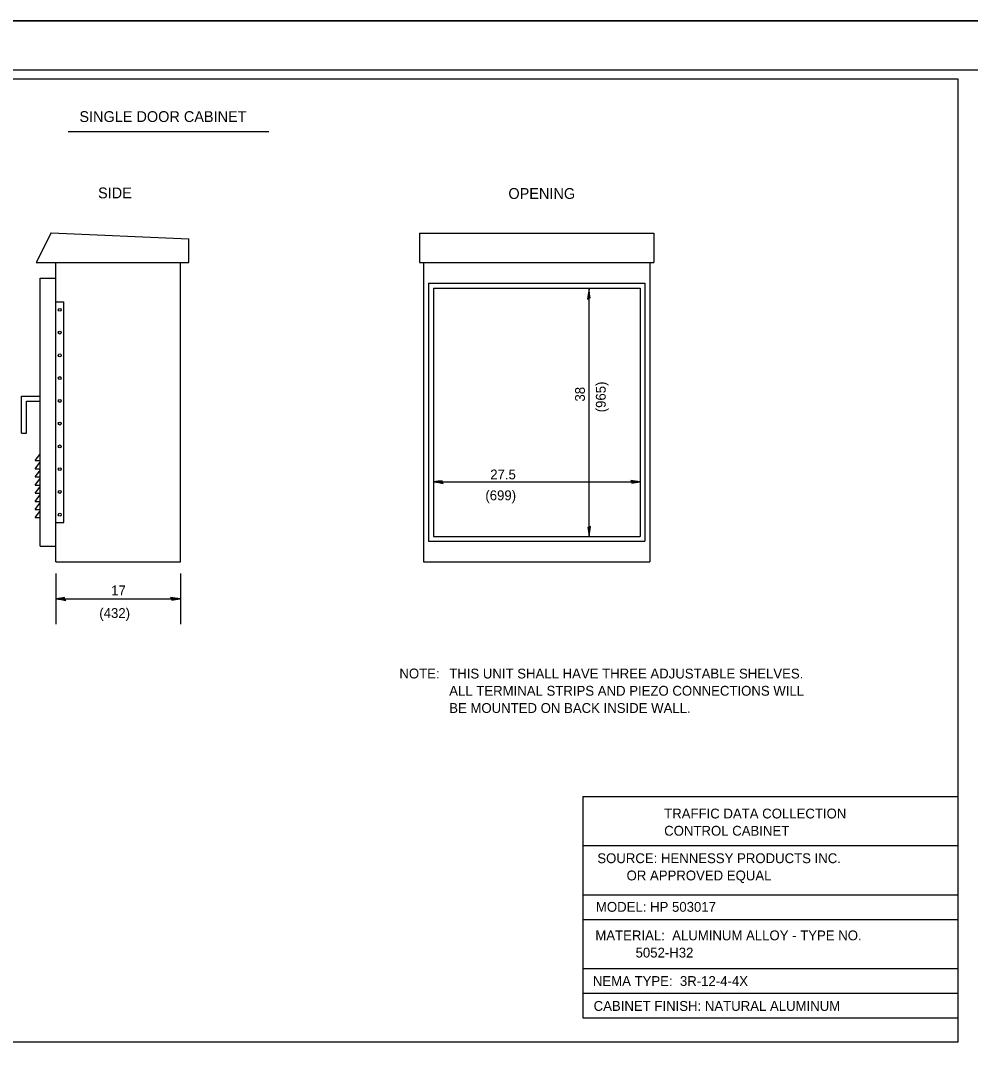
# Model space of a CAD drawing. Extents: x 17216 to 18874, y 6612 to 8544.
# Drawn here: x 18356 to 18548.9, y 8334.4 to 8544.4 of the extents above; entities that cross this region are included whole.
import ezdxf

# ---------------------------------------------------------------- set-up
doc = ezdxf.new("R2010")
doc.units = 0
for name, color, linetype in [('Design_EX_Roadway Dimensions', 7, 'Continuous'), ('Design_EX_Roadway Notes', 7, 'Continuous'), ('Level 48', 7, 'Continuous'), ('Sheets_50 Reference Boundary', 7, 'Continuous'), ('Sheets_General Details', 7, 'Continuous'), ('Sheets_Printer Plotting Border', 7, 'Continuous'), ('Signals_PR_Foundations', 7, 'Continuous')]:
    doc.layers.add(name, color=color, linetype=linetype)

msp = doc.modelspace()

# ---------------------------------------------------------------- linework, layer by layer
at = {"layer": 'Design_EX_Roadway Dimensions'}
for p, q in [((18471.41, 8439.61), (18471.41, 8489.81)), ((18439.8, 8450.66), (18481.87, 8450.66)), ((18363.11, 8432.03), (18363.11, 8421.77)), ((18388.41, 8432.03), (18388.41, 8421.77)), ((18363.11, 8426.9), (18388.41, 8426.9))]:
    msp.add_line(p, q, dxfattribs=at)
for points in [[(18471.38, 8487.98), (18471.65, 8488.04), (18471.53, 8488.82), (18471.41, 8489.81), (18471.26, 8488.75), (18471.1, 8487.81), (18471.38, 8487.98), (18471.56, 8488.06), (18471.4, 8489.14), (18471.2, 8487.96), (18471.43, 8488.13), (18471.4, 8488.63), (18471.33, 8488.15)], [(18441.64, 8450.64), (18441.58, 8450.91), (18440.8, 8450.79), (18439.8, 8450.66), (18440.87, 8450.52), (18441.8, 8450.35), (18441.64, 8450.64), (18441.56, 8450.82), (18440.47, 8450.66), (18441.66, 8450.45), (18441.48, 8450.69), (18440.98, 8450.66), (18441.46, 8450.58)], [(18480.03, 8450.69), (18480.1, 8450.42), (18480.87, 8450.53), (18481.87, 8450.66), (18480.8, 8450.81), (18479.87, 8450.97), (18480.03, 8450.69), (18480.12, 8450.51), (18481.2, 8450.66), (18480.02, 8450.87), (18480.19, 8450.64), (18480.69, 8450.67), (18480.21, 8450.74)], [(18471.43, 8441.44), (18471.16, 8441.38), (18471.28, 8440.6), (18471.41, 8439.61), (18471.55, 8440.67), (18471.72, 8441.61), (18471.43, 8441.44), (18471.25, 8441.36), (18471.41, 8440.28), (18471.62, 8441.46), (18471.38, 8441.29), (18471.41, 8440.79), (18471.49, 8441.27)], [(18364.95, 8426.87), (18364.89, 8427.15), (18364.11, 8427.03), (18363.11, 8426.9), (18364.18, 8426.75), (18365.11, 8426.59), (18364.95, 8426.87), (18364.87, 8427.05), (18363.78, 8426.9), (18364.97, 8426.69), (18364.79, 8426.92), (18364.3, 8426.89), (18364.78, 8426.82)], [(18386.58, 8426.92), (18386.64, 8426.65), (18387.42, 8426.77), (18388.41, 8426.9), (18387.35, 8427.04), (18386.41, 8427.21), (18386.58, 8426.92), (18386.66, 8426.74), (18387.74, 8426.9), (18386.56, 8427.11), (18386.73, 8426.87), (18387.23, 8426.91), (18386.75, 8426.98)]]:
    msp.add_lwpolyline(points, dxfattribs=at)
at = {"layer": 'Level 48'}
msp.add_lwpolyline([(18193.85, 8544.37), (18873.85, 8544.37), (18873.85, 8104.37), (18193.85, 8104.37)], close=True, dxfattribs=at)
at = {"layer": 'Sheets_50 Reference Boundary'}
msp.add_lwpolyline([(18233.85, 8534.37), (18863.85, 8534.37), (18863.85, 8134.37), (18233.85, 8134.37)], close=True, dxfattribs=at)
at = {"layer": 'Sheets_General Details'}
for p, q in [((18873.85, 8544.37), (18193.85, 8544.37)), ((18365.61, 8521.85), (18406.35, 8521.85)), ((18470.16, 8386.78), (18546.35, 8386.78)), ((18470.16, 8386.78), (18470.16, 8341.78)), ((18470.16, 8376.78), (18546.35, 8376.78)), ((18470.16, 8366.78), (18546.35, 8366.78)), ((18470.16, 8361.78), (18546.35, 8361.78)), ((18470.16, 8351.78), (18546.35, 8351.78)), ((18470.16, 8346.78), (18546.35, 8346.78)), ((18470.16, 8341.78), (18546.35, 8341.78))]:
    msp.add_line(p, q, dxfattribs=at)
msp.add_lwpolyline([(18233.85, 8534.37), (18863.85, 8534.37), (18863.85, 8114.37), (18233.85, 8114.37)], close=True, dxfattribs=at)
msp.add_lwpolyline([(18234.45, 8532.57), (18546.35, 8532.57), (18546.35, 8336.87), (18234.45, 8336.87), (18234.45, 8532.57)], dxfattribs=at)
at = {"layer": 'Sheets_Printer Plotting Border'}
msp.add_lwpolyline([(18193.85, 8104.37), (18873.85, 8104.37), (18873.85, 8544.37), (18193.85, 8544.37)], close=True, dxfattribs=at)
at = {"layer": 'Signals_PR_Foundations'}
for p, q in [((18362.14, 8501.28), (18359.14, 8495.23)), ((18362.14, 8501.28), (18390.15, 8500.03)), ((18437, 8501.23), (18484.57, 8501.23)), ((18437, 8501.23), (18437, 8495.23)), ((18484.57, 8501.23), (18484.57, 8495.23)), ((18390.15, 8495.23), (18390.15, 8500.03)), ((18359.14, 8495.23), (18390.15, 8495.23)), ((18363.11, 8434.41), (18363.11, 8495.23)), ((18388.41, 8434.41), (18388.41, 8495.23)), ((18437, 8495.23), (18484.57, 8495.23)), ((18437.8, 8495.23), (18437.8, 8434.41)), ((18483.77, 8495.23), (18483.77, 8434.41)), ((18359.91, 8437.61), (18359.91, 8492.03)), ((18359.91, 8492.03), (18363.11, 8492.03)), ((18438.8, 8491.03), (18438.8, 8438.61)), ((18438.8, 8491.03), (18482.77, 8491.03)), ((18482.77, 8491.03), (18482.77, 8438.61)), ((18439.8, 8490.03), (18439.8, 8439.61)), ((18439.8, 8490.03), (18481.77, 8490.03)), ((18481.77, 8490.03), (18481.77, 8439.61)), ((18363.11, 8487.23), (18364.71, 8487.23)), ((18364.71, 8442.41), (18364.71, 8487.23)), ((18363.91, 8485.63), (18363.91, 8485.63)), ((18363.91, 8481.01), (18363.91, 8481.01)), ((18363.91, 8476.38), (18363.91, 8476.38)), ((18363.91, 8471.76), (18363.91, 8471.76)), ((18356.14, 8460.55), (18356.14, 8468.07)), ((18356.14, 8468.07), (18359.91, 8468.07)), ((18357.15, 8460.55), (18357.15, 8467.07)), ((18357.15, 8467.07), (18359.91, 8467.07)), ((18363.91, 8467.13), (18363.91, 8467.13)), ((18363.91, 8462.51), (18363.91, 8462.51)), ((18356.14, 8460.55), (18357.15, 8460.55)), ((18363.91, 8457.88), (18363.91, 8457.88)), ((18358.91, 8454.99), (18359.88, 8456.24)), ((18358.91, 8454.99), (18359.91, 8454.99)), ((18358.91, 8453.34), (18359.88, 8454.59)), ((18358.91, 8453.34), (18359.91, 8453.34)), ((18358.91, 8451.68), (18359.88, 8452.93)), ((18363.91, 8453.26), (18363.91, 8453.26)), ((18358.91, 8451.68), (18359.91, 8451.68)), ((18358.91, 8450.03), (18359.88, 8451.28)), ((18358.91, 8450.03), (18359.91, 8450.03)), ((18358.91, 8448.37), (18359.88, 8449.62)), ((18363.91, 8448.63), (18363.91, 8448.63)), ((18358.91, 8448.37), (18359.91, 8448.37)), ((18358.91, 8446.72), (18359.88, 8447.97)), ((18358.91, 8446.72), (18359.91, 8446.72)), ((18358.91, 8445.07), (18359.88, 8446.32)), ((18358.91, 8445.07), (18359.91, 8445.07)), ((18358.91, 8443.42), (18359.88, 8444.67)), ((18358.91, 8443.42), (18359.91, 8443.42)), ((18363.11, 8442.41), (18364.71, 8442.41)), ((18363.91, 8444.01), (18363.91, 8444.01)), ((18438.8, 8438.61), (18482.77, 8438.61)), ((18439.8, 8439.61), (18481.77, 8439.61)), ((18359.91, 8437.61), (18363.11, 8437.61)), ((18363.11, 8434.41), (18388.41, 8434.41)), ((18437.8, 8434.41), (18483.77, 8434.41))]:
    msp.add_line(p, q, dxfattribs=at)
for centre in [(18363.91, 8485.63), (18363.91, 8481.01), (18363.91, 8476.38), (18363.91, 8471.76), (18363.91, 8467.13), (18363.91, 8462.51), (18363.91, 8457.88), (18363.91, 8453.26), (18363.91, 8448.63), (18363.91, 8444.01)]:
    msp.add_circle(centre, 0.3, dxfattribs=at)

# ---------------------------------------------------------------- texts
at = {"layer": 'Design_EX_Roadway Dimensions'}
for s, p in [('38', (18470.57, 8466.99)), ('(965)', (18474.8, 8464.81))]:
    msp.add_text(s, height=2, rotation=90, dxfattribs=at).set_placement(p)
for s, p in [('27.5', (18451.34, 8451.18)), ('(699)', (18450.35, 8446.94)), ('17', (18374.35, 8427.63)), ('(432)', (18371.94, 8423.02))]:
    msp.add_text(s, height=2, dxfattribs=at).set_placement(p)
at = {"layer": 'Design_EX_Roadway Notes'}
for s, height, p in [('SIDE', 2.199, (18371.68, 8508.28)), ('OPENING', 2.199, (18455.03, 8508.16)), ('NOTE:', 2, (18432.89, 8410.74)), ('THIS UNIT SHALL HAVE THREE ADJUSTABLE SHELVES.', 2, (18443.01, 8410.73)), ('ALL TERMINAL STRIPS AND PIEZO CONNECTIONS WILL', 2, (18443.01, 8407.23)), ('BE MOUNTED ON BACK INSIDE WALL.', 2, (18443.01, 8403.73))]:
    msp.add_text(s, height=height, dxfattribs=at).set_placement(p)
at = {"layer": 'Sheets_General Details'}
for s, height, p in [('SINGLE DOOR CABINET', 2.196, (18367.9, 8523.79)), ('TRAFFIC DATA COLLECTION', 2, (18486.67, 8382.29)), ('CONTROL CABINET', 2, (18486.67, 8378.79)), ('SOURCE: HENNESSY PRODUCTS INC.', 2, (18473.09, 8373.21)), ('        OR APPROVED EQUAL', 2, (18473.09, 8369.71)), ('MODEL: HP 503017', 2, (18472.81, 8363.33)), ('MATERIAL:  ALUMINUM ALLOY - TYPE NO.', 2, (18472.69, 8357.54)), ('           5052-H32', 2, (18472.69, 8354.04)), ('NEMA TYPE:  3R-12-4-4X', 2, (18472.19, 8348.26)), ('CABINET FINISH: NATURAL ALUMINUM', 2, (18472.35, 8343.2))]:
    msp.add_text(s, height=height, dxfattribs=at).set_placement(p)

doc.saveas('drawing.dxf')
